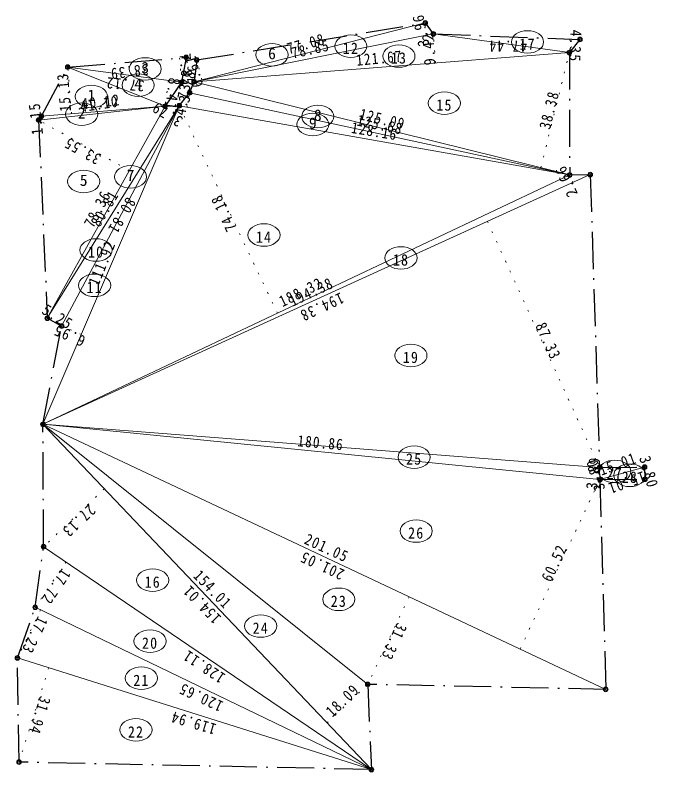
# Model space of a CAD drawing. Units: millimetres on the paper. Extents: x -3947 to 493, y -3409 to 377.
# Drawn here: x -1708.5 to -1604.7, y -219.8 to -97.5 of the extents above; entities that cross this region are included whole.
import ezdxf
from ezdxf.enums import TextEntityAlignment as Align

# ---------------------------------------------------------------- set-up
doc = ezdxf.new("R2010")
doc.units = ezdxf.units.MM
doc.header["$PDMODE"] = 32
doc.header["$PDSIZE"] = 0.5
doc.linetypes.add('DASHED_DOTTED', pattern=[9.25, 6, -1.5, 0.25, -1.5])
doc.linetypes.add('DOTTED', pattern=[1.75, 0.25, -1.5])
for name, color, linetype, lineweight in [('0-D__1-0_', 7, 'DASHED_DOTTED', 25), ('0-E__1-1_', 7, 'Continuous', 9), ('1-0__1-3_', 7, 'Continuous', 9)]:
    doc.layers.add(name, color=color, linetype=linetype, lineweight=lineweight)
doc.layers.add('1-7', color=7, linetype='Continuous')
doc.styles.add('ＭＳ ゴシック', font='')
doc.styles.get('ＭＳ ゴシック').set_extended_font_data('MS Gothic')

# ---------------------------------------------------------------- blocks, each defined once
blk = doc.blocks.new('-001--GLay-1-')
at = {"layer": '0-D__1-0_'}
for p, q in [((-1382.192, 105.24), (-1345.283, 111.216)), ((-1345.283, 111.216), (-1343.978, 109.458)), ((-1343.978, 109.458), (-1320.276, 108.554)), ((-1320.276, 108.554), (-1321.983, 106.445)), ((-1321.983, 106.445), (-1321.933, 86.66)), ((-1403.04, 104.083), (-1383.907, 105.646)), ((-1383.907, 105.646), (-1384.641, 101.648)), ((-1382.192, 105.24), (-1382.636, 101.719)), ((-1407.308, 96.151), (-1403.04, 104.083)), ((-1384.641, 101.648), (-1387.312, 97.758)), ((-1387.312, 97.758), (-1385.032, 97.837)), ((-1407.743, 95.527), (-1407.308, 96.151)), ((-1407.743, 95.527), (-1406.345, 63.511)), ((-1321.933, 86.66), (-1318.619, 86.711)), ((-1318.619, 86.711), (-1317.113, 39.408)), ((-1404.036, 62.256), (-1406.345, 63.511)), ((-1407.048, 46.388), (-1404.036, 62.256)), ((-1406.948, 26.603), (-1407.048, 46.388)), ((-1317.113, 39.408), (-1309.831, 39.458)), ((-1309.831, 39.458), (-1309.781, 37.499)), ((-1317.062, 37.449), (-1309.781, 37.499)), ((-1317.062, 37.449), (-1316.108, 3.554)), ((-1408.304, 16.811), (-1406.948, 26.603)), ((-1411.166, 8.626), (-1408.304, 16.811)), ((-1410.915, -8.197), (-1411.166, 8.626)), ((-1354.573, 4.357), (-1353.971, -9.402)), ((-1316.108, 3.554), (-1354.573, 4.357)), ((-1353.971, -9.402), (-1410.915, -8.197))]:
    blk.add_line(p, q, dxfattribs=at)
blk.add_lwpolyline([(-1385.032, 97.837), (-1383.353, 99.943), (-1382.636, 101.719)], dxfattribs=at)
at = {"layer": '0-D__1-0_', "linetype": 'Continuous', "lineweight": 9}
for centre in [(-1383.907, 105.646), (-1403.04, 104.083), (-1384.641, 101.648), (-1382.636, 101.719), (-1383.353, 99.943), (-1387.312, 97.758), (-1385.032, 97.837), (-1407.743, 95.527), (-1407.308, 96.151), (-1309.831, 39.458), (-1309.781, 37.499)]:
    blk.add_circle(centre, 0.377, dxfattribs=at)
at = {"layer": '0-D__1-0_'}
for p in [(-1383.907, 105.646), (-1403.04, 104.083), (-1384.641, 101.648), (-1382.636, 101.719), (-1383.353, 99.943), (-1385.032, 97.837), (-1387.312, 97.758), (-1407.743, 95.527), (-1407.308, 96.151), (-1309.831, 39.458), (-1309.781, 37.499)]:
    blk.add_point(p, dxfattribs=at)
at = {"layer": '0-E__1-1_'}
for p, q in [((-1382.636, 101.719), (-1345.283, 111.216)), ((-1321.933, 86.66), (-1382.636, 101.719)), ((-1407.743, 95.527), (-1387.312, 97.758)), ((-1411.166, 8.626), (-1353.971, -9.402))]:
    blk.add_line(p, q, dxfattribs=at)
at = {"layer": '0-E__1-1_', "linetype": 'DOTTED'}
for p, q in [((-1344.895, 109.275), (-1345.283, 111.216)), ((-1343.612, 104.76), (-1343.978, 109.458)), ((-1321.901, 108.616), (-1321.983, 106.445)), ((-1326.604, 87.819), (-1321.983, 106.445)), ((-1384.961, 105.56), (-1384.641, 101.648)), ((-1381.378, 102.039), (-1382.192, 105.24)), ((-1402.434, 96.543), (-1403.04, 104.083)), ((-1386.76, 101.928), (-1387.312, 97.758)), ((-1383.035, 99.874), (-1382.636, 101.719)), ((-1383.766, 97.612), (-1383.353, 99.943)), ((-1369.169, 64.311), (-1385.032, 97.837)), ((-1385.701, 96.758), (-1387.312, 97.758)), ((-1393.081, 87.379), (-1407.743, 95.527)), ((-1407.246, 95.581), (-1407.308, 96.151)), ((-1321.382, 85.451), (-1321.933, 86.66)), ((-1335.229, 79.137), (-1317.113, 39.408)), ((-1406.265, 63.64), (-1404.035, 62.256)), ((-1400.843, 60.889), (-1404.035, 62.256)), ((-1317.305, 37.473), (-1317.113, 39.408)), ((-1316.604, 37.577), (-1317.113, 39.408)), ((-1310.29, 39.33), (-1309.781, 37.499)), ((-1329.955, 10.076), (-1317.062, 37.449)), ((-1397.121, 35.952), (-1406.948, 26.603)), ((-1403.323, 24.139), (-1408.304, 16.811)), ((-1347.899, 18.528), (-1354.573, 4.357)), ((-1407.422, 16.385), (-1411.166, 8.626)), ((-1406.115, 7.033), (-1410.915, -8.197)), ((-1361.128, -1.879), (-1354.573, 4.357))]:
    blk.add_line(p, q, dxfattribs=at)
at = {"layer": '0-E__1-1_'}
blk.add_lwpolyline([(-1343.978, 109.458), (-1382.636, 101.719), (-1321.983, 106.445)], close=True, dxfattribs=at)
for points in [[(-1384.641, 101.648), (-1403.04, 104.083), (-1387.312, 97.758), (-1407.308, 96.151)], [(-1383.353, 99.943), (-1321.933, 86.66), (-1385.032, 97.837), (-1406.345, 63.511), (-1387.312, 97.758)], [(-1404.036, 62.256), (-1385.032, 97.837), (-1407.048, 46.388), (-1318.619, 86.711)], [(-1321.933, 86.66), (-1407.048, 46.388), (-1317.113, 39.408), (-1317.062, 37.449), (-1309.831, 39.458)], [(-1317.062, 37.449), (-1407.048, 46.388), (-1316.108, 3.554)], [(-1354.573, 4.357), (-1407.048, 46.388), (-1353.971, -9.402)], [(-1406.948, 26.603), (-1353.971, -9.402), (-1408.304, 16.811)]]:
    blk.add_lwpolyline(points, dxfattribs=at)
at = {"layer": '0-E__1-1_', "lineweight": 18}
for centre in [(-1357.299, 107.464), (-1328.746, 108.153), (-1370.037, 106.058), (-1349.532, 105.874), (-1390.53, 103.792), (-1391.665, 101.163), (-1399.22, 99.331), (-1342.184, 98.275), (-1400.788, 96.479), (-1362.641, 96.107), (-1363.44, 94.813), (-1392.897, 86.369), (-1400.467, 85.599), (-1371.338, 76.961), (-1398.471, 74.534), (-1349.2, 73.253), (-1398.705, 68.827), (-1347.593, 57.502), (-1347.074, 41.081), (-1314.669, 38.772), (-1312.225, 38.135), (-1346.74, 29.13), (-1389.322, 21.196), (-1359.243, 18.1), (-1371.864, 13.781), (-1389.741, 11.337), (-1391.147, 5.345), (-1392.017, -2.991)]:
    blk.add_ellipse(centre, major_axis=(2.6, 0), ratio=0.7, dxfattribs=at)
at = {"layer": '1-0__1-3_'}
for centre in [(-1345.283, 111.216), (-1343.978, 109.458), (-1320.276, 108.554), (-1321.983, 106.445), (-1382.192, 105.24), (-1321.933, 86.66), (-1318.619, 86.711), (-1406.345, 63.511), (-1404.036, 62.256), (-1407.048, 46.388), (-1317.113, 39.408), (-1317.062, 37.449), (-1406.948, 26.603), (-1408.304, 16.811), (-1411.166, 8.626), (-1354.573, 4.357), (-1316.108, 3.554), (-1410.915, -8.197), (-1353.971, -9.402)]:
    blk.add_circle(centre, 0.377, dxfattribs=at)
for p in [(-1345.283, 111.216), (-1343.978, 109.458), (-1320.276, 108.554), (-1321.983, 106.445), (-1382.192, 105.24), (-1321.933, 86.66), (-1318.619, 86.711), (-1406.345, 63.511), (-1404.036, 62.256), (-1407.048, 46.388), (-1317.113, 39.408), (-1317.062, 37.449), (-1406.948, 26.603), (-1408.304, 16.811), (-1411.166, 8.626), (-1354.573, 4.357), (-1316.108, 3.554), (-1410.915, -8.197), (-1353.971, -9.402)]:
    blk.add_point(p, dxfattribs=at)
at = {"layer": '0-E__1-1_', "style": 'ＭＳ ゴシック'}
for s, p in [('6', (-1370.662, 104.808)), ('3', (-1391.155, 102.542)), ('4', (-1392.29, 99.913)), ('1', (-1399.845, 98.081)), ('2', (-1401.413, 95.229)), ('8', (-1363.266, 94.857)), ('9', (-1364.065, 93.563)), ('7', (-1393.522, 85.119)), ('5', (-1401.092, 84.349))]:
    blk.add_text(s, height=1.833, dxfattribs=at).set_placement(p, align=Align.BOTTOM_LEFT)
at = {"layer": '0-E__1-1_', "char_height": 1.833, "attachment_point": 7, "style": 'ＭＳ ゴシック'}
for s, insert, rotation in [('\\T1.18;\\W0.9;3.96', (-1344.569, 107.647), 101.32), ('\\T1.18;\\W0.9;4.35', (-1321.841, 110.179), 267.816), ('\\T1.18;\\W0.85;77.08', (-1367.305, 106.133), 15.532), ('\\T1.18;\\W0.9;9.42', (-1343.589, 104.467), 94.456), ('\\T1.18;\\W0.85;78.85', (-1366.665, 105.426), 12.564), ('\\T1.18;\\W0.85;47.44', (-1328.823, 108.38), 179.702), ('\\T1.18;\\W0.85;121.67', (-1356.336, 104.27), 5.288), ('\\T1.18;\\W0.9;7.85', (-1385.017, 106.245), 274.671), ('\\T1.18;\\W0.9;6.61', (-1381.132, 101.071), 104.265), ('\\T1.18;\\W0.85;38.39', (-1390.119, 104.637), 186.887), ('\\T1.18;\\W0.85;15.13', (-1402.471, 96.999), 94.595), ('\\T1.18;\\W0.9;3.78', (-1383.396, 98.206), 77.798), ('\\T1.18;\\W0.85;37.12', (-1390.61, 101.933), 174.732), ('\\T1.18;\\W0.9;8.41', (-1386.689, 102.47), 262.46), ('\\T1.18;\\W0.9;4.73', (-1384.022, 96.168), 79.956), ('\\T1.18;\\W0.85;41.10', (-1400.887, 96.779), 8.339), ('\\T1.18;\\W0.85;40.12', (-1400.665, 97.187), 6.739), ('\\T1.18;\\W0.85;38.38', (-1325.094, 93.905), 76.068), ('\\T1.18;\\W0.9;1.15', (-1406.989, 93.232), 96.234), ('\\T1.18;\\W0.9;3.79', (-1384.256, 95.86), 148.163), ('\\T1.18;\\W0.85;125.09', (-1356.047, 95.638), 346.88), ('\\T1.18;\\W0.85;125.68', (-1356.447, 94.636), 348.606), ('\\T1.18;\\W0.85;128.16', (-1357.334, 93.438), 350.751), ('\\T1.18;\\W0.85;33.55', (-1397.505, 89.838), 150.937), ('\\T1.18;\\W0.9;2.66', (-1320.558, 83.644), 114.513), ('\\T1.18;\\W0.85;78.36', (-1398.881, 77.971), 62.187), ('\\T1.18;\\W0.85;80.81', (-1397.867, 78.113), 59.38), ('\\T1.18;\\W0.85;74.18', (-1375.678, 78.068), 115.321), ('\\T1.18;\\W0.85;80.81', (-1393.51, 83.235), 239.38), ('\\T1.18;\\W0.85;111.92', (-1398.074, 68.631), 67.728), ('\\T1.18;\\W0.85;188.32', (-1368.32, 65.265), 25.882), ('\\T1.18;\\W0.85;194.38', (-1366.681, 65.344), 25.057), ('\\T1.18;\\W0.85;194.38', (-1358.987, 67.754), 205.057), ('\\T1.18;\\W0.9;5.25', (-1407.402, 64.346), 328.163), ('\\T1.18;\\W0.9;6.95', (-1400.003, 60.53), 156.833), ('\\T1.18;\\W0.85;87.33', (-1327.55, 62.297), 294.513), ('\\T1.18;\\W0.85;180.86', (-1365.986, 42.811), 354.909), ('\\T1.18;\\W0.85;15.01', (-1316.784, 38.045), 19.565), ('\\T1.18;\\W0.9;3.89', (-1317.471, 35.803), 84.327), ('\\T1.18;\\W0.9;3.80', (-1316.149, 35.939), 105.524), ('\\T1.18;\\W0.9;3.80', (-1310.745, 40.968), 285.524), ('\\T1.18;\\W0.85;15.01', (-1310.109, 38.862), 199.565), ('\\T1.18;\\W0.85;27.13', (-1399.625, 33.569), 223.573), ('\\T1.18;\\W0.85;201.05', (-1364.984, 27.127), 335.307), ('\\T1.18;\\W0.85;201.05', (-1358.173, 22.814), 155.307), ('\\T1.18;\\W0.85;60.52', (-1324.926, 20.755), 64.779), ('\\T1.18;\\W0.85;17.72', (-1403.945, 23.225), 235.799), ('\\T1.18;\\W0.85;154.01', (-1382.904, 21.735), 314.247), ('\\T1.18;\\W0.85;154.01', (-1378.115, 15.25), 134.247), ('\\T1.18;\\W0.85;17.23', (-1407.849, 15.5), 244.245), ('\\T1.18;\\W0.85;31.33', (-1349.819, 14.45), 244.779), ('\\T1.18;\\W0.85;128.11', (-1377.432, 5.939), 146.594), ('\\T1.18;\\W0.85;120.65', (-1377.752, 1.516), 155.084), ('\\T1.18;\\W0.85;18.09', (-1360.26, -1.053), 43.573), ('\\T1.18;\\W0.85;31.94', (-1407.515, 2.59), 252.506), ('\\T1.18;\\W0.85;119.94', (-1378.904, -2.067), 163.349)]:
    blk.add_mtext(s, dxfattribs=dict(at, insert=insert, rotation=rotation))
for s, insert in [('\\T1.17;\\W0.9;12', (-1358.599, 106.214)), ('\\T1.17;\\W0.9;17', (-1330.046, 106.903)), ('\\T1.17;\\W0.9;13', (-1350.832, 104.624)), ('\\T1.17;\\W0.9;15', (-1343.484, 97.025)), ('\\T1.17;\\W0.9;14', (-1372.638, 75.711)), ('\\T1.17;\\W0.9;10', (-1399.771, 73.284)), ('\\T1.17;\\W0.9;18', (-1350.5, 72.003)), ('\\T1.17;\\W0.9;11', (-1400.005, 67.577)), ('\\T1.17;\\W0.9;19', (-1348.893, 56.252)), ('\\T1.17;\\W0.9;25', (-1348.374, 39.831)), ('\\T1.17;\\W0.9;27', (-1315.969, 37.522)), ('\\T1.17;\\W0.9;28', (-1313.525, 36.885)), ('\\T1.17;\\W0.9;26', (-1348.04, 27.88)), ('\\T1.17;\\W0.9;16', (-1390.622, 19.946)), ('\\T1.17;\\W0.9;23', (-1360.543, 16.85)), ('\\T1.17;\\W0.9;24', (-1373.164, 12.531)), ('\\T1.17;\\W0.9;20', (-1391.041, 10.087)), ('\\T1.17;\\W0.9;21', (-1392.447, 4.095)), ('\\T1.17;\\W0.9;22', (-1393.317, -4.241))]:
    blk.add_mtext(s, dxfattribs=dict(at, insert=insert))

msp = doc.modelspace()

# ---------------------------------------------------------------- block references
at = {"layer": '1-7'}
msp.add_blockref('-001--GLay-1-', (-297, -210), dxfattribs=at)

doc.saveas('drawing.dxf')
